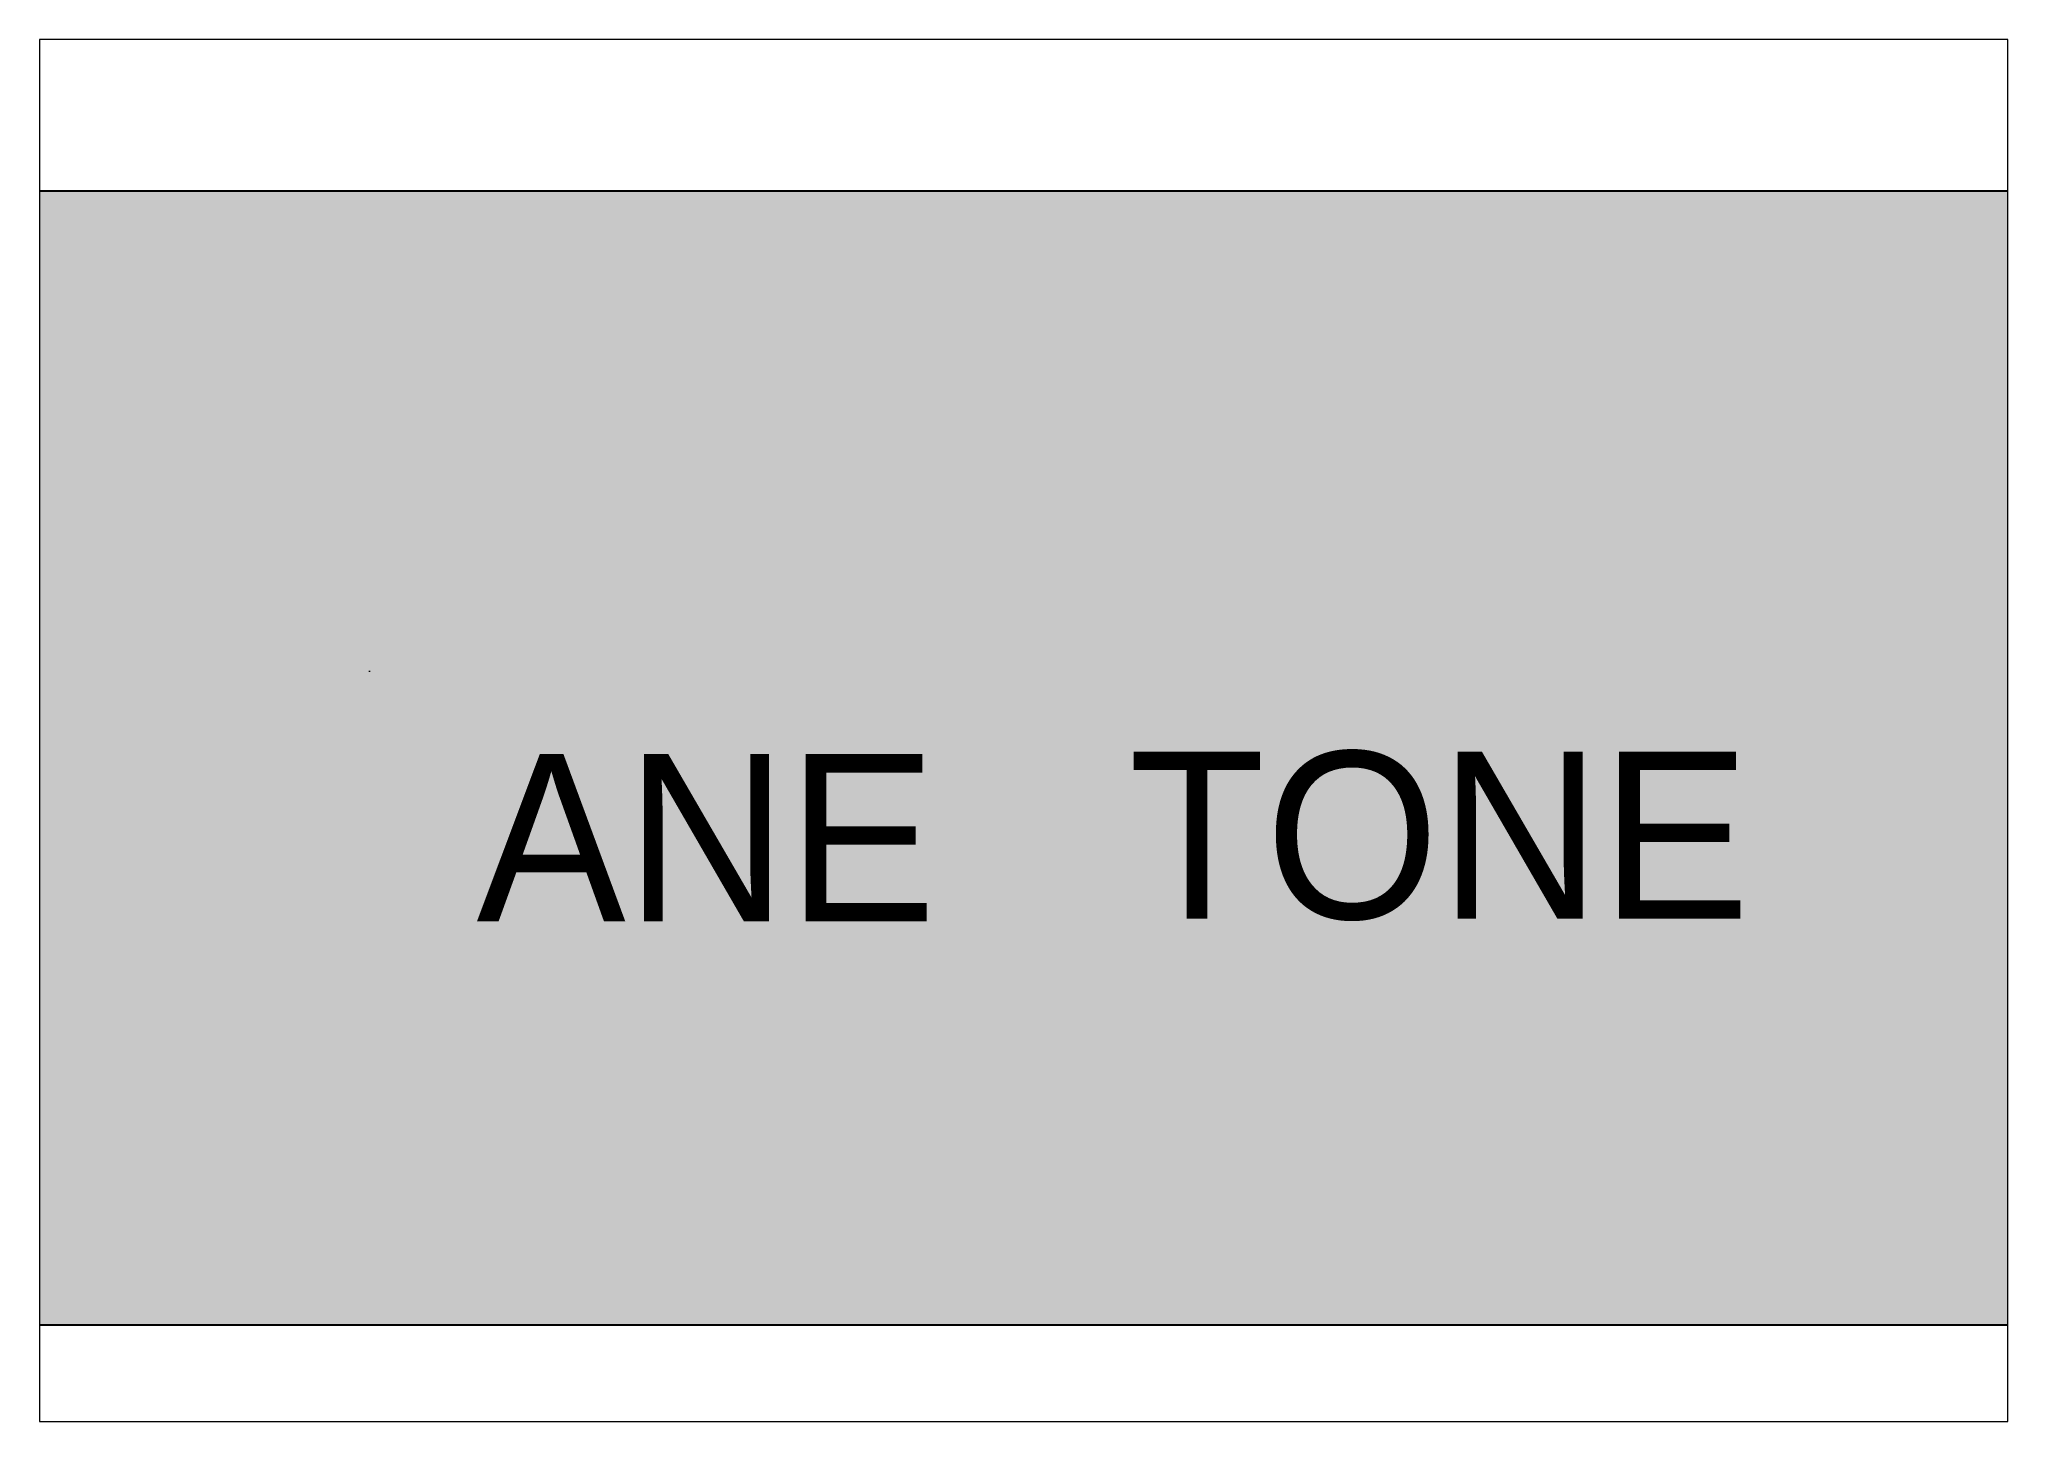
# Paper-space layout 'Présentation1' of a CAD drawing. Header units: millimetres. Extents: x 18 to 240, y 20 to 175.
# The model-space entities are those that its viewports show. They can reach past a viewport. Long polylines and large blocks are cut down to what shows.
import ezdxf

# ---------------------------------------------------------------- set-up
doc = ezdxf.new("R2010")
doc.units = ezdxf.units.MM
doc.styles.add('style1', font='arial.ttf')

msp = doc.modelspace()

# ---------------------------------------------------------------- hatches: boundary and pattern name
h = msp.add_hatch(color=7)
h.dxf.hatch_style = 1
h.paths.add_polyline_path([(3034.147, 3329.427), (3104.916, 3329.427), (3104.916, 3295.762), (3034.147, 3295.762)])
at = {"true_color": 0xffffff}
h = msp.add_hatch(color=7, dxfattribs=at)
h.dxf.hatch_style = 1
edge = h.paths.add_edge_path()
edge.add_line((3049.575, 3309.861), (3048.278, 3309.861))
edge.add_arc((3050.428, 3310.088), 2.161, 186.03253, 189.49694)
edge.add_arc((3050.428, 3310.088), 2.161, 189.49694, 193.20763)
edge.add_arc((3050.428, 3310.088), 2.161, 193.20763, 194.1895)
edge.add_arc((3050.428, 3310.088), 2.161, 194.1895, 198.69522)
edge.add_line((3048.38, 3309.396), (3048.439, 3309.24))
edge.add_line((3048.439, 3309.24), (3048.51, 3309.091))
edge.add_line((3048.51, 3309.091), (3048.589, 3308.95))
edge.add_line((3048.589, 3308.95), (3048.676, 3308.819))
edge.add_line((3048.676, 3308.819), (3048.773, 3308.695))
edge.add_line((3048.773, 3308.695), (3051.315, 3308.79))
edge.add_line((3051.315, 3308.79), (3051.198, 3308.791))
edge.add_line((3051.198, 3308.791), (3051.003, 3308.803))
edge.add_line((3051.003, 3308.803), (3050.821, 3308.824))
edge.add_line((3050.821, 3308.824), (3050.65, 3308.855))
edge.add_line((3050.65, 3308.855), (3050.493, 3308.896))
edge.add_line((3050.493, 3308.896), (3050.345, 3308.946))
edge.add_line((3050.345, 3308.946), (3050.211, 3309.008))
edge.add_line((3050.211, 3309.008), (3050.09, 3309.079))
edge.add_line((3050.09, 3309.079), (3049.981, 3309.161))
edge.add_line((3049.981, 3309.161), (3049.883, 3309.253))
edge.add_line((3049.883, 3309.253), (3049.797, 3309.354))
edge.add_line((3049.797, 3309.354), (3049.723, 3309.465))
edge.add_line((3049.723, 3309.465), (3049.661, 3309.587))
edge.add_line((3049.661, 3309.587), (3049.612, 3309.719))
edge.add_line((3049.612, 3309.719), (3049.575, 3309.861))
h.paths.add_polyline_path([(3051.285, 3314.124), (3051.285, 3315.166), (3051.246, 3315.167), (3051.235, 3315.167), (3051.054, 3315.163), (3050.877, 3315.15), (3050.705, 3315.13), (3050.54, 3315.102), (3050.379, 3315.065), (3050.224, 3315.021), (3050.076, 3314.969), (3049.931, 3314.909), (3049.793, 3314.84), (3049.661, 3314.764), (3049.534, 3314.679), (3049.412, 3314.587), (3049.409, 3314.584), (3049.285, 3314.475), (3049.173, 3314.359), (3049.072, 3314.238), (3048.984, 3314.109), (3048.907, 3313.975), (3048.843, 3313.834), (3048.79, 3313.687), (3048.748, 3313.534), (3048.718, 3313.374), (3048.701, 3313.208), (3048.695, 3313.036), (3048.698, 3312.914), (3048.714, 3312.748), (3048.741, 3312.587), (3048.782, 3312.429), (3048.835, 3312.274), (3048.9, 3312.124), (3048.92, 3312.084), (3049.003, 3311.932), (3049.097, 3311.793), (3049.201, 3311.67), (3049.315, 3311.56), (3049.439, 3311.465), (3049.527, 3311.406), (3049.647, 3311.34), (3049.783, 3311.276), (3049.934, 3311.215), (3050.1, 3311.155), (3050.284, 3311.098), (3050.482, 3311.043), (3051.858, 3310.683), (3051.889, 3310.675), (3052.085, 3310.616), (3052.253, 3310.546), (3052.391, 3310.471), (3052.499, 3310.386), (3052.58, 3310.294), (3052.628, 3310.213), (3052.695, 3310.063), (3052.735, 3309.908), (3052.748, 3309.745), (3052.748, 3309.74), (3052.732, 3309.584), (3052.688, 3309.439), (3052.615, 3309.303), (3052.512, 3309.178), (3052.379, 3309.065), (3052.283, 3309.001), (3052.155, 3308.937), (3052.013, 3308.884), (3051.859, 3308.844), (3051.691, 3308.814), (3051.51, 3308.797), (3051.315, 3308.79), (3048.773, 3308.695), (3048.878, 3308.579), (3048.992, 3308.471), (3049.114, 3308.371), (3049.246, 3308.278), (3049.385, 3308.195), (3049.502, 3308.132), (3049.642, 3308.066), (3049.786, 3308.004), (3049.935, 3307.951), (3050.086, 3307.903), (3050.242, 3307.861), (3050.401, 3307.826), (3050.566, 3307.797), (3050.732, 3307.775), (3050.903, 3307.758), (3051.078, 3307.749), (3051.256, 3307.746), (3051.349, 3307.746), (3051.531, 3307.753), (3051.71, 3307.767), (3051.883, 3307.787), (3052.05, 3307.814), (3052.213, 3307.847), (3052.37, 3307.887), (3052.523, 3307.934), (3052.67, 3307.989), (3052.812, 3308.049), (3052.949, 3308.116), (3053.08, 3308.189), (3053.207, 3308.27), (3053.328, 3308.358), (3053.453, 3308.46), (3053.57, 3308.571), (3053.676, 3308.688), (3053.77, 3308.811), (3053.853, 3308.941), (3053.925, 3309.077), (3053.986, 3309.219), (3054.035, 3309.367), (3054.074, 3309.522), (3054.102, 3309.684), (3054.119, 3309.851), (3054.124, 3310.024), (3054.12, 3310.169), (3054.103, 3310.331), (3054.074, 3310.49), (3054.033, 3310.645), (3053.979, 3310.798), (3053.913, 3310.946), (3053.835, 3311.091), (3053.745, 3311.232), (3053.693, 3311.301), (3053.607, 3311.397), (3053.508, 3311.488), (3053.396, 3311.576), (3053.271, 3311.658), (3053.134, 3311.736), (3052.983, 3311.809), (3052.82, 3311.878), (3052.644, 3311.942), (3052.455, 3312.001), (3052.253, 3312.055), (3051.031, 3312.361), (3050.971, 3312.376), (3050.773, 3312.437), (3050.598, 3312.505), (3050.447, 3312.583), (3050.319, 3312.668), (3050.215, 3312.763), (3050.133, 3312.866), (3050.076, 3312.978), (3050.041, 3313.098), (3050.029, 3313.227), (3050.035, 3313.333), (3050.069, 3313.486), (3050.133, 3313.627), (3050.227, 3313.754), (3050.351, 3313.869), (3050.461, 3313.946), (3050.592, 3314.01), (3050.738, 3314.059), (3050.899, 3314.094), (3051.078, 3314.115), (3051.273, 3314.123)])
h = msp.add_hatch(color=7, dxfattribs=at)
h.dxf.hatch_style = 1
h.paths.add_polyline_path([(3051.285, 3315.166), (3067.477, 3315.164), (3067.477, 3314.121), (3051.285, 3314.123)])
h = msp.add_hatch(color=7, dxfattribs=at)
h.dxf.hatch_style = 1
edge = h.paths.add_edge_path()
edge.add_line((3069.027, 3309.861), (3067.73, 3309.861))
edge.add_arc((3069.88, 3310.088), 2.161, 186.03253, 189.49694)
edge.add_arc((3069.88, 3310.088), 2.161, 189.49694, 193.20763)
edge.add_arc((3069.88, 3310.088), 2.161, 193.20763, 194.1895)
edge.add_arc((3069.88, 3310.088), 2.161, 194.1895, 198.69522)
edge.add_line((3067.832, 3309.395), (3067.891, 3309.239))
edge.add_line((3067.891, 3309.239), (3067.962, 3309.091))
edge.add_line((3067.962, 3309.091), (3068.041, 3308.95))
edge.add_line((3068.041, 3308.95), (3068.128, 3308.818))
edge.add_line((3068.128, 3308.818), (3068.225, 3308.694))
edge.add_line((3068.225, 3308.694), (3070.767, 3308.79))
edge.add_line((3070.767, 3308.79), (3070.65, 3308.791))
edge.add_line((3070.65, 3308.791), (3070.455, 3308.803))
edge.add_line((3070.455, 3308.803), (3070.273, 3308.823))
edge.add_line((3070.273, 3308.823), (3070.102, 3308.855))
edge.add_line((3070.102, 3308.855), (3069.945, 3308.895))
edge.add_line((3069.945, 3308.895), (3069.797, 3308.946))
edge.add_line((3069.797, 3308.946), (3069.663, 3309.007))
edge.add_line((3069.663, 3309.007), (3069.542, 3309.079))
edge.add_line((3069.542, 3309.079), (3069.433, 3309.161))
edge.add_line((3069.433, 3309.161), (3069.335, 3309.252))
edge.add_line((3069.335, 3309.252), (3069.249, 3309.354))
edge.add_line((3069.249, 3309.354), (3069.175, 3309.465))
edge.add_line((3069.175, 3309.465), (3069.113, 3309.587))
edge.add_line((3069.113, 3309.587), (3069.064, 3309.719))
edge.add_line((3069.064, 3309.719), (3069.027, 3309.861))
h.paths.add_polyline_path([(3070.737, 3314.123), (3070.737, 3315.166), (3070.698, 3315.166), (3070.687, 3315.166), (3070.506, 3315.162), (3070.329, 3315.149), (3070.157, 3315.13), (3069.992, 3315.101), (3069.831, 3315.065), (3069.676, 3315.02), (3069.528, 3314.968), (3069.383, 3314.908), (3069.245, 3314.839), (3069.113, 3314.764), (3068.986, 3314.679), (3068.864, 3314.586), (3068.861, 3314.584), (3068.737, 3314.474), (3068.625, 3314.358), (3068.524, 3314.237), (3068.436, 3314.108), (3068.359, 3313.974), (3068.295, 3313.833), (3068.242, 3313.686), (3068.2, 3313.534), (3068.17, 3313.373), (3068.153, 3313.208), (3068.147, 3313.036), (3068.15, 3312.913), (3068.166, 3312.748), (3068.193, 3312.586), (3068.234, 3312.429), (3068.287, 3312.274), (3068.352, 3312.124), (3068.372, 3312.083), (3068.455, 3311.931), (3068.549, 3311.793), (3068.653, 3311.669), (3068.767, 3311.56), (3068.891, 3311.465), (3068.979, 3311.406), (3069.099, 3311.339), (3069.235, 3311.276), (3069.386, 3311.214), (3069.552, 3311.154), (3069.736, 3311.097), (3069.934, 3311.042), (3071.31, 3310.683), (3071.341, 3310.675), (3071.537, 3310.615), (3071.705, 3310.546), (3071.843, 3310.47), (3071.951, 3310.386), (3072.032, 3310.293), (3072.08, 3310.212), (3072.147, 3310.063), (3072.187, 3309.908), (3072.2, 3309.745), (3072.2, 3309.739), (3072.184, 3309.583), (3072.14, 3309.438), (3072.067, 3309.303), (3071.964, 3309.178), (3071.831, 3309.065), (3071.735, 3309.001), (3071.607, 3308.937), (3071.465, 3308.883), (3071.311, 3308.843), (3071.143, 3308.813), (3070.962, 3308.796), (3070.767, 3308.79), (3068.225, 3308.694), (3068.33, 3308.579), (3068.444, 3308.47), (3068.566, 3308.37), (3068.698, 3308.278), (3068.837, 3308.194), (3068.954, 3308.132), (3069.094, 3308.065), (3069.238, 3308.004), (3069.387, 3307.951), (3069.538, 3307.902), (3069.694, 3307.861), (3069.853, 3307.825), (3070.018, 3307.797), (3070.184, 3307.775), (3070.355, 3307.758), (3070.53, 3307.749), (3070.708, 3307.746), (3070.801, 3307.746), (3070.983, 3307.752), (3071.162, 3307.767), (3071.335, 3307.786), (3071.502, 3307.814), (3071.665, 3307.846), (3071.822, 3307.887), (3071.975, 3307.934), (3072.122, 3307.988), (3072.264, 3308.048), (3072.401, 3308.116), (3072.532, 3308.189), (3072.659, 3308.27), (3072.78, 3308.357), (3072.905, 3308.46), (3073.022, 3308.571), (3073.128, 3308.688), (3073.222, 3308.81), (3073.305, 3308.941), (3073.377, 3309.076), (3073.438, 3309.218), (3073.487, 3309.367), (3073.526, 3309.522), (3073.554, 3309.683), (3073.571, 3309.85), (3073.576, 3310.023), (3073.572, 3310.168), (3073.555, 3310.331), (3073.526, 3310.49), (3073.485, 3310.645), (3073.431, 3310.797), (3073.365, 3310.946), (3073.287, 3311.091), (3073.197, 3311.231), (3073.145, 3311.3), (3073.059, 3311.397), (3072.96, 3311.488), (3072.848, 3311.575), (3072.723, 3311.657), (3072.586, 3311.736), (3072.435, 3311.809), (3072.272, 3311.878), (3072.096, 3311.941), (3071.907, 3312), (3071.705, 3312.055), (3070.483, 3312.361), (3070.423, 3312.375), (3070.225, 3312.437), (3070.05, 3312.504), (3069.899, 3312.582), (3069.771, 3312.667), (3069.667, 3312.762), (3069.585, 3312.865), (3069.528, 3312.977), (3069.492, 3313.097), (3069.481, 3313.226), (3069.487, 3313.333), (3069.521, 3313.485), (3069.585, 3313.626), (3069.679, 3313.754), (3069.803, 3313.869), (3069.913, 3313.945), (3070.044, 3314.009), (3070.19, 3314.059), (3070.351, 3314.094), (3070.53, 3314.115), (3070.725, 3314.123)])
h = msp.add_hatch(color=7, dxfattribs=at)
h.dxf.hatch_style = 1
h.paths.add_polyline_path([(3070.737, 3315.166), (3090.81, 3315.164), (3090.81, 3314.12), (3070.737, 3314.122)])

# ---------------------------------------------------------------- linework, layer by layer
at = {"color": 6}
msp.add_lwpolyline([(3034.147, 3329.427), (3104.916, 3329.427), (3104.916, 3295.762), (3034.147, 3295.762)], close=True, dxfattribs=at)
at = {"color": 255, "lineweight": 0}
msp.add_lwpolyline([(3051.285, 3315.166), (3051.246, 3315.167)], dxfattribs=at)

# ---------------------------------------------------------------- texts
at = {"color": 255, "char_height": 4.96374, "attachment_point": 1, "style": 'style1'}
for s, insert in [('{\\fFranklin Gothic Medium|b0|i0|c0|p34;\\C256;\\c16777215;ANE}', (3054.438, 3312.711)), ('{\\fFranklin Gothic Medium|b0|i0|c0|p34;\\C256;\\c16777215;TONE}', (3073.79, 3312.789))]:
    msp.add_mtext_dynamic_manual_height_columns(s, width=7.5644, gutter_width=1.638, heights=[0], dxfattribs=dict(at, insert=insert))

psp = doc.layouts.new('Présentation1')

# ---------------------------------------------------------------- viewports
at = {"layer": '0', "view_target_point": (3140.533, 3373.927)}
psp.add_viewport(center=(128.93, 97.44), size=(221.96, 155.8773), view_center_point=(-69.862, -60.514), view_height=41.02034, dxfattribs=at)

doc.saveas('drawing.dxf')
